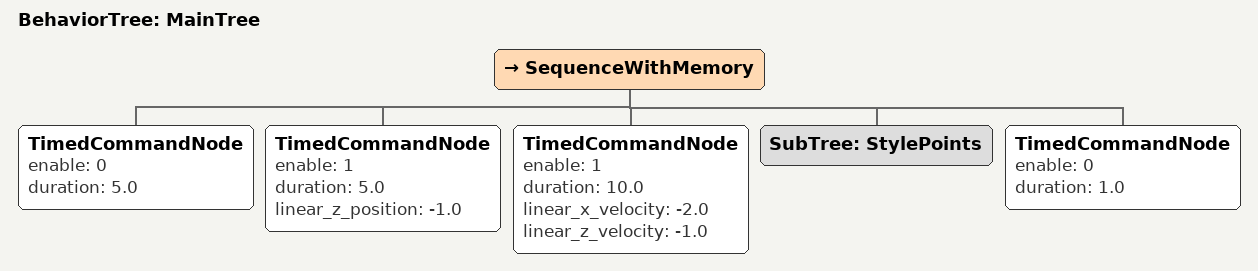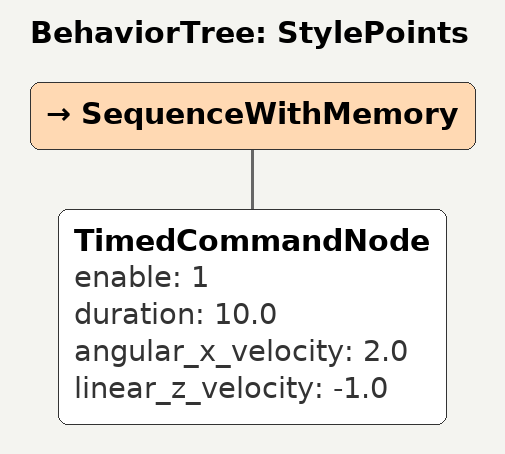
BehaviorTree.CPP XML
<root BTCPP_format="4" >
    <BehaviorTree ID="MainTree">
        <SequenceWithMemory>
            <TimedCommandNode enable="0"
                          duration="5.0" />

            <TimedCommandNode enable="1"
                          duration="5.0"
                          linear_z_position="-1.0" />

            <TimedCommandNode enable="1"
                          duration="10.0"
                          linear_x_velocity="-2.0"
                          linear_z_velocity="-1.0" />

            <SubTree ID="StylePoints"/>

            <TimedCommandNode enable="0"
                          duration="1.0" />
        </SequenceWithMemory>
    </BehaviorTree>

    <BehaviorTree ID="StylePoints">
        <SequenceWithMemory>
            <TimedCommandNode enable="1"
                            duration="10.0"
                            angular_x_velocity="2.0"
                            linear_z_velocity="-1.0" />
        </SequenceWithMemory>
    </BehaviorTree>
 </root>
